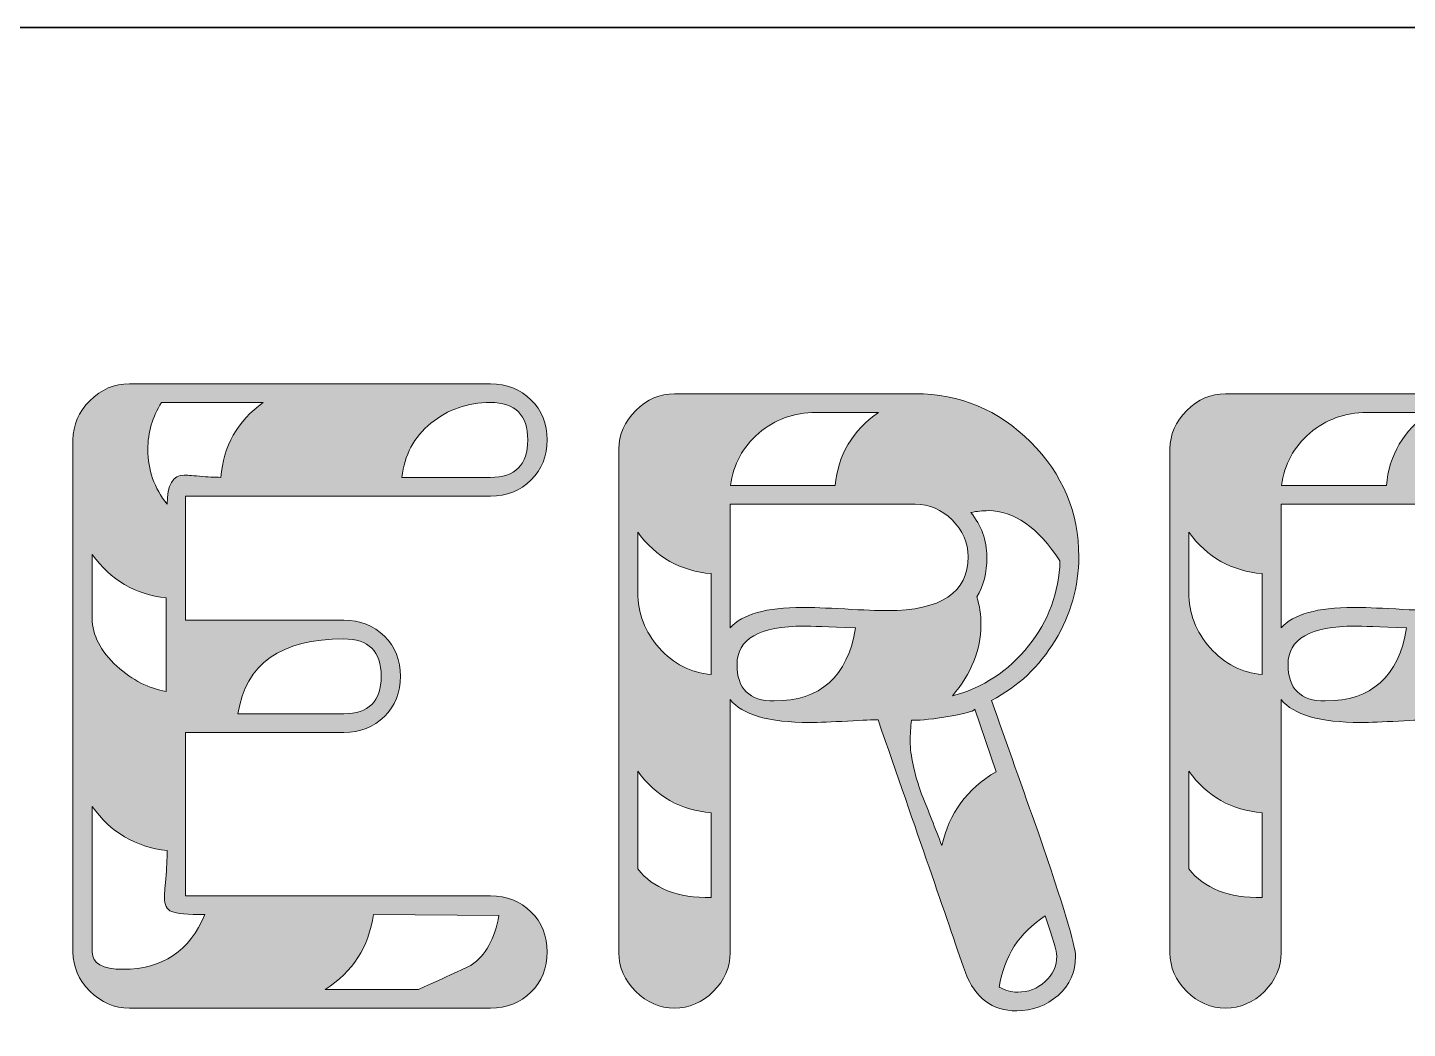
# Model space of a CAD drawing. Extents: x 49 to 2005, y -1071 to -24.
# Drawn here: x 316.7 to 528, y -177.5 to -24.2 of the extents above; entities that cross this region are included whole.
import ezdxf

# ---------------------------------------------------------------- set-up
doc = ezdxf.new("R2010")
doc.units = 0
doc.header["$MEASUREMENT"] = 0
doc.layers.add('Layer 1', color=7, linetype='Continuous', lineweight=0)

# ---------------------------------------------------------------- blocks, each defined once
blk = doc.blocks.new('Block_7')
at = {"layer": 'Layer 1', "true_color": 0x010101, "transparency": 33554687}
h = blk.add_hatch(color=18, dxfattribs=at)
h.dxf.hatch_style = 2
edge = h.paths.add_edge_path()
edge.add_spline(control_points=[(393.33, -87.36), (393.33, -83.54), (391.41, -81.63), (387.58, -81.63), (384.12, -81.63), (381.1, -82.69), (378.5, -84.81), (375.91, -86.93), (374.43, -89.69), (374.05, -93.09), (374.05, -93.09), (387.58, -93.09), (387.58, -93.09), (391.41, -93.09), (393.33, -91.18), (393.33, -87.36)], knot_values=[0, 0, 0, 0, 1, 1, 1, 2, 2, 2, 3, 3, 3, 4, 4, 4, 5, 5, 5, 5], degree=3, periodic=0)
edge = h.paths.add_edge_path()
edge.add_spline(control_points=[(388.9, -160.18), (388.9, -160.18), (369.69, -160.04), (369.69, -160.04), (368.99, -164.98), (366.53, -168.8), (362.31, -171.5), (362.31, -171.5), (376.59, -171.5), (376.59, -171.5), (381.93, -169.08), (384.63, -167.84), (384.67, -167.79), (386.88, -166.3), (388.29, -163.76), (388.9, -160.18)], knot_values=[0, 0, 0, 0, 1, 1, 1, 2, 2, 2, 3, 3, 3, 4, 4, 4, 5, 5, 5, 5], degree=3, periodic=0)
edge = h.paths.add_edge_path()
edge.add_spline(control_points=[(370.89, -123.56), (370.89, -119.74), (368.97, -117.83), (365.14, -117.83), (355.55, -117.83), (350.16, -121.65), (348.94, -129.29), (348.94, -129.29), (365.14, -129.29), (365.14, -129.29), (368.97, -129.29), (370.89, -127.38), (370.89, -123.56)], knot_values=[0, 0, 0, 0, 1, 1, 1, 2, 2, 2, 3, 3, 3, 4, 4, 4, 4], degree=3, periodic=0)
edge = h.paths.add_edge_path()
edge.add_spline(control_points=[(352.81, -81.63), (352.81, -81.63), (337.26, -81.63), (337.26, -81.63), (335.86, -83.82), (335.15, -86.22), (335.15, -88.83), (335.15, -91.95), (336.14, -94.74), (338.11, -97.21), (338.11, -94.23), (338.97, -92.74), (340.71, -92.74), (341.04, -92.74), (341.82, -92.8), (343.07, -92.91), (344.31, -93.03), (345.4, -93.09), (346.34, -93.09), (346.71, -88.29), (348.87, -84.47), (352.81, -81.63)], knot_values=[0, 0, 0, 0, 1, 1, 1, 2, 2, 2, 3, 3, 3, 4, 4, 4, 5, 5, 5, 6, 6, 6, 7, 7, 7, 7], degree=3, periodic=0)
edge = h.paths.add_edge_path()
edge.add_spline(control_points=[(343.88, -160.04), (341.25, -160.04), (339.56, -159.89), (338.81, -159.58), (338.06, -159.28), (337.69, -158.55), (337.69, -157.38), (337.69, -157.06), (337.76, -156.11), (337.9, -154.55), (338.04, -152.99), (338.11, -151.56), (338.11, -150.25), (333.26, -149.69), (329.44, -147.43), (326.64, -143.47), (326.64, -143.47), (326.64, -165.77), (326.64, -165.77), (326.64, -167.54), (328.21, -168.42), (331.34, -168.42), (337.41, -168.42), (341.59, -165.63), (343.88, -160.04)], knot_values=[0, 0, 0, 0, 1, 1, 1, 2, 2, 2, 3, 3, 3, 4, 4, 4, 5, 5, 5, 6, 6, 6, 7, 7, 7, 8, 8, 8, 8], degree=3, periodic=0)
edge = h.paths.add_edge_path()
edge.add_spline(control_points=[(337.97, -111.54), (333.23, -111.03), (329.45, -108.81), (326.64, -104.9), (326.64, -104.9), (326.64, -114.68), (326.64, -114.68), (326.64, -117.25), (327.9, -119.69), (330.42, -122.02), (332.79, -124.16), (335.31, -125.44), (337.97, -125.86), (337.97, -125.86), (337.97, -111.54), (337.97, -111.54)], knot_values=[0, 0, 0, 0, 1, 1, 1, 2, 2, 2, 3, 3, 3, 4, 4, 4, 5, 5, 5, 5], degree=3, periodic=0)
edge = h.paths.add_edge_path()
edge.add_spline(control_points=[(396.28, -165.77), (396.28, -168.24), (395.46, -170.29), (393.82, -171.92), (392.18, -173.55), (390.11, -174.36), (387.63, -174.36), (387.63, -174.36), (332.34, -174.36), (332.34, -174.36), (330.04, -174.36), (328.02, -173.5), (326.29, -171.78), (324.55, -170.05), (323.69, -168.05), (323.69, -165.77), (323.69, -165.77), (323.69, -87.36), (323.69, -87.36), (323.69, -85.08), (324.55, -83.07), (326.29, -81.35), (328.02, -79.63), (330.04, -78.76), (332.34, -78.76), (332.34, -78.76), (387.63, -78.76), (387.63, -78.76), (390.11, -78.76), (392.18, -79.58), (393.82, -81.21), (395.46, -82.84), (396.28, -84.89), (396.28, -87.36), (396.28, -89.83), (395.46, -91.88), (393.82, -93.51), (392.17, -95.14), (390.11, -95.95), (387.62, -95.95), (387.62, -95.95), (340.92, -95.95), (340.92, -95.95), (340.92, -95.95), (340.92, -114.96), (340.92, -114.96), (340.92, -114.96), (365.17, -114.96), (365.17, -114.96), (367.66, -114.96), (369.73, -115.78), (371.37, -117.41), (373.02, -119.04), (373.84, -121.09), (373.84, -123.56), (373.84, -126.03), (373.02, -128.08), (371.37, -129.71), (369.73, -131.34), (367.66, -132.15), (365.17, -132.15), (365.17, -132.15), (340.92, -132.15), (340.92, -132.15), (340.92, -132.15), (340.92, -157.17), (340.92, -157.17), (340.92, -157.17), (387.62, -157.17), (387.62, -157.17), (390.11, -157.17), (392.17, -157.99), (393.82, -159.62), (395.46, -161.25), (396.28, -163.3), (396.28, -165.77)], knot_values=[0, 0, 0, 0, 1, 1, 1, 2, 2, 2, 3, 3, 3, 4, 4, 4, 5, 5, 5, 6, 6, 6, 7, 7, 7, 8, 8, 8, 9, 9, 9, 10, 10, 10, 11, 11, 11, 12, 12, 12, 13, 13, 13, 14, 14, 14, 15, 15, 15, 16, 16, 16, 17, 17, 17, 18, 18, 18, 19, 19, 19, 20, 20, 20, 21, 21, 21, 22, 22, 22, 23, 23, 23, 24, 24, 24, 25, 25, 25, 25], degree=3, periodic=0)
h = blk.add_hatch(color=18, dxfattribs=at)
h.dxf.hatch_style = 2
edge = h.paths.add_edge_path()
edge.add_spline(control_points=[(474.33, -166.4), (474.33, -165.7), (473.74, -163.65), (472.57, -160.25), (468.58, -162.81), (466.24, -166.44), (465.53, -171.15), (466.38, -171.66), (467.31, -171.92), (468.35, -171.92), (469.94, -171.92), (471.34, -171.38), (472.53, -170.31), (473.73, -169.24), (474.33, -167.93), (474.33, -166.4)], knot_values=[0, 0, 0, 0, 1, 1, 1, 2, 2, 2, 3, 3, 3, 4, 4, 4, 5, 5, 5, 5], degree=3, periodic=0)
edge = h.paths.add_edge_path()
edge.add_spline(control_points=[(474.82, -105.88), (471.44, -100.75), (467.78, -98.19), (463.84, -98.19), (463, -98.19), (462.11, -98.28), (461.17, -98.47), (462.81, -100.47), (463.63, -102.73), (463.63, -105.25), (463.63, -107.72), (463.12, -109.77), (462.09, -111.4), (462.51, -112.66), (462.72, -114.12), (462.72, -115.8), (462.72, -119.48), (461.26, -123.07), (458.36, -126.56), (463.05, -125.3), (466.93, -122.75), (470, -118.91), (473.07, -115.07), (474.68, -110.72), (474.82, -105.88)], knot_values=[0, 0, 0, 0, 1, 1, 1, 2, 2, 2, 3, 3, 3, 4, 4, 4, 5, 5, 5, 6, 6, 6, 7, 7, 7, 8, 8, 8, 8], degree=3, periodic=0)
edge = h.paths.add_edge_path()
edge.add_spline(control_points=[(465.04, -138.16), (465.04, -138.16), (461.8, -128.59), (461.8, -128.59), (461.52, -128.96), (460.03, -129.36), (457.34, -129.78), (454.64, -130.2), (452.89, -130.36), (452.1, -130.27), (451.96, -131.34), (451.89, -132.43), (451.89, -133.55), (451.89, -135.65), (452.47, -138.33), (453.64, -141.59), (454.68, -144.2), (455.71, -146.83), (456.74, -149.48), (457.82, -144.55), (460.58, -140.77), (465.04, -138.16)], knot_values=[0, 0, 0, 0, 1, 1, 1, 2, 2, 2, 3, 3, 3, 4, 4, 4, 5, 5, 5, 6, 6, 6, 7, 7, 7, 7], degree=3, periodic=0)
edge = h.paths.add_edge_path()
edge.add_spline(control_points=[(443.52, -116.15), (439.25, -115.96), (436.62, -115.87), (435.64, -115.87), (428.79, -115.87), (425.37, -117.83), (425.37, -121.74), (425.37, -125.47), (427.27, -127.33), (431.06, -127.33), (438.15, -127.33), (442.3, -123.6), (443.52, -116.15)], knot_values=[0, 0, 0, 0, 1, 1, 1, 2, 2, 2, 3, 3, 3, 4, 4, 4, 4], degree=3, periodic=0)
edge = h.paths.add_edge_path()
edge.add_spline(control_points=[(447.03, -83.17), (447.03, -83.17), (437.47, -83.17), (437.47, -83.17), (434.09, -83.17), (431.17, -84.21), (428.71, -86.31), (426.25, -88.41), (424.8, -91.09), (424.38, -94.35), (424.38, -94.35), (440.42, -94.35), (440.42, -94.35), (440.84, -89.64), (443.05, -85.91), (447.03, -83.17)], knot_values=[0, 0, 0, 0, 1, 1, 1, 2, 2, 2, 3, 3, 3, 4, 4, 4, 5, 5, 5, 5], degree=3, periodic=0)
edge = h.paths.add_edge_path()
edge.add_spline(control_points=[(460.75, -105.25), (460.75, -103.11), (459.94, -101.23), (458.32, -99.62), (456.7, -98.02), (454.82, -97.21), (452.66, -97.21), (452.66, -97.21), (424.31, -97.21), (424.31, -97.21), (424.31, -97.21), (424.31, -116.15), (424.31, -116.15), (426.19, -114.05), (429.87, -113.01), (435.36, -113.01), (436.81, -113.01), (438.98, -113.09), (441.86, -113.25), (444.75, -113.41), (446.92, -113.49), (448.37, -113.49), (456.62, -113.49), (460.75, -110.75), (460.75, -105.25)], knot_values=[0, 0, 0, 0, 1, 1, 1, 2, 2, 2, 3, 3, 3, 4, 4, 4, 5, 5, 5, 6, 6, 6, 7, 7, 7, 8, 8, 8, 8], degree=3, periodic=0)
edge = h.paths.add_edge_path()
edge.add_spline(control_points=[(421.43, -157.45), (421.43, -157.45), (421.43, -144.45), (421.43, -144.45), (416.74, -144.08), (412.99, -141.96), (410.17, -138.09), (410.17, -138.09), (410.17, -153.05), (410.17, -153.05), (412.52, -156.03), (416.27, -157.5), (421.43, -157.45)], knot_values=[0, 0, 0, 0, 1, 1, 1, 2, 2, 2, 3, 3, 3, 4, 4, 4, 4], degree=3, periodic=0)
edge = h.paths.add_edge_path()
edge.add_spline(control_points=[(421.43, -123.28), (421.43, -123.28), (421.43, -107.83), (421.43, -107.83), (416.74, -107.46), (412.99, -105.34), (410.17, -101.47), (410.17, -101.47), (410.17, -110.7), (410.17, -110.7), (410.17, -113.91), (411.26, -116.74), (413.44, -119.19), (415.62, -121.64), (418.29, -123), (421.43, -123.28)], knot_values=[0, 0, 0, 0, 1, 1, 1, 2, 2, 2, 3, 3, 3, 4, 4, 4, 5, 5, 5, 5], degree=3, periodic=0)
edge = h.paths.add_edge_path()
edge.add_spline(control_points=[(477.7, -105.25), (477.7, -109.81), (476.49, -114.09), (474.08, -118.07), (471.66, -122.06), (468.42, -125.12), (464.34, -127.26), (466.73, -134.02), (469.12, -140.77), (471.51, -147.53), (475.31, -158.52), (477.21, -164.84), (477.21, -166.47), (477.21, -168.84), (476.32, -170.82), (474.54, -172.41), (472.75, -173.99), (470.64, -174.78), (468.21, -174.78), (464.45, -174.78), (461.83, -172.83), (460.33, -168.91), (457.37, -160.29), (452.92, -147.39), (446.96, -130.2), (446.26, -130.2), (444.7, -130.27), (442.28, -130.41), (439.87, -130.55), (437.93, -130.62), (436.48, -130.62), (430.24, -130.62), (426.19, -129.45), (424.31, -127.12), (424.31, -127.12), (424.31, -165.91), (424.31, -165.91), (424.31, -168.14), (423.46, -170.11), (421.74, -171.81), (420.03, -173.51), (418.05, -174.36), (415.8, -174.36), (413.55, -174.36), (411.57, -173.51), (409.86, -171.81), (408.14, -170.11), (407.29, -168.14), (407.29, -165.91), (407.29, -165.91), (407.29, -88.76), (407.29, -88.76), (407.29, -86.52), (408.14, -84.55), (409.86, -82.85), (411.57, -81.15), (413.55, -80.3), (415.8, -80.3), (415.8, -80.3), (452.66, -80.3), (452.66, -80.3), (459.51, -80.3), (465.39, -82.76), (470.32, -87.67), (475.24, -92.59), (477.7, -98.45), (477.7, -105.25)], knot_values=[0, 0, 0, 0, 1, 1, 1, 2, 2, 2, 3, 3, 3, 4, 4, 4, 5, 5, 5, 6, 6, 6, 7, 7, 7, 8, 8, 8, 9, 9, 9, 10, 10, 10, 11, 11, 11, 12, 12, 12, 13, 13, 13, 14, 14, 14, 15, 15, 15, 16, 16, 16, 17, 17, 17, 18, 18, 18, 19, 19, 19, 20, 20, 20, 21, 21, 21, 22, 22, 22, 22], degree=3, periodic=0)
h = blk.add_hatch(color=18, dxfattribs=at)
h.dxf.hatch_style = 2
edge = h.paths.add_edge_path()
edge.add_spline(control_points=[(558.7, -166.4), (558.7, -165.7), (558.11, -163.65), (556.94, -160.25), (552.96, -162.81), (550.61, -166.44), (549.91, -171.15), (550.75, -171.66), (551.69, -171.92), (552.72, -171.92), (554.32, -171.92), (555.71, -171.38), (556.91, -170.31), (558.1, -169.24), (558.7, -167.93), (558.7, -166.4)], knot_values=[0, 0, 0, 0, 1, 1, 1, 2, 2, 2, 3, 3, 3, 4, 4, 4, 5, 5, 5, 5], degree=3, periodic=0)
edge = h.paths.add_edge_path()
edge.add_spline(control_points=[(559.19, -105.88), (555.82, -100.75), (552.16, -98.19), (548.22, -98.19), (547.38, -98.19), (546.48, -98.28), (545.55, -98.47), (547.19, -100.47), (548.01, -102.73), (548.01, -105.25), (548.01, -107.72), (547.49, -109.77), (546.46, -111.4), (546.88, -112.66), (547.09, -114.12), (547.09, -115.8), (547.09, -119.48), (545.64, -123.07), (542.73, -126.56), (547.42, -125.3), (551.3, -122.75), (554.38, -118.91), (557.45, -115.07), (559.05, -110.72), (559.19, -105.88)], knot_values=[0, 0, 0, 0, 1, 1, 1, 2, 2, 2, 3, 3, 3, 4, 4, 4, 5, 5, 5, 6, 6, 6, 7, 7, 7, 8, 8, 8, 8], degree=3, periodic=0)
edge = h.paths.add_edge_path()
edge.add_spline(control_points=[(549.42, -138.16), (549.42, -138.16), (546.18, -128.59), (546.18, -128.59), (545.9, -128.96), (544.41, -129.36), (541.71, -129.78), (539.02, -130.2), (537.27, -130.36), (536.47, -130.27), (536.33, -131.34), (536.26, -132.43), (536.26, -133.55), (536.26, -135.65), (536.85, -138.33), (538.02, -141.59), (539.05, -144.2), (540.08, -146.83), (541.12, -149.48), (542.19, -144.55), (544.96, -140.77), (549.42, -138.16)], knot_values=[0, 0, 0, 0, 1, 1, 1, 2, 2, 2, 3, 3, 3, 4, 4, 4, 5, 5, 5, 6, 6, 6, 7, 7, 7, 7], degree=3, periodic=0)
edge = h.paths.add_edge_path()
edge.add_spline(control_points=[(527.89, -116.15), (523.62, -115.96), (521, -115.87), (520.01, -115.87), (513.17, -115.87), (509.74, -117.83), (509.74, -121.74), (509.74, -125.47), (511.64, -127.33), (515.44, -127.33), (522.52, -127.33), (526.67, -123.6), (527.89, -116.15)], knot_values=[0, 0, 0, 0, 1, 1, 1, 2, 2, 2, 3, 3, 3, 4, 4, 4, 4], degree=3, periodic=0)
edge = h.paths.add_edge_path()
edge.add_spline(control_points=[(531.41, -83.17), (531.41, -83.17), (521.84, -83.17), (521.84, -83.17), (518.46, -83.17), (515.55, -84.21), (513.08, -86.31), (510.62, -88.41), (509.18, -91.09), (508.76, -94.35), (508.76, -94.35), (524.8, -94.35), (524.8, -94.35), (525.22, -89.64), (527.42, -85.91), (531.41, -83.17)], knot_values=[0, 0, 0, 0, 1, 1, 1, 2, 2, 2, 3, 3, 3, 4, 4, 4, 5, 5, 5, 5], degree=3, periodic=0)
edge = h.paths.add_edge_path()
edge.add_spline(control_points=[(545.13, -105.25), (545.13, -103.11), (544.32, -101.23), (542.7, -99.62), (541.08, -98.02), (539.19, -97.21), (537.04, -97.21), (537.04, -97.21), (508.69, -97.21), (508.69, -97.21), (508.69, -97.21), (508.69, -116.15), (508.69, -116.15), (510.56, -114.05), (514.24, -113.01), (519.73, -113.01), (521.18, -113.01), (523.35, -113.09), (526.24, -113.25), (529.12, -113.41), (531.29, -113.49), (532.74, -113.49), (541, -113.49), (545.13, -110.75), (545.13, -105.25)], knot_values=[0, 0, 0, 0, 1, 1, 1, 2, 2, 2, 3, 3, 3, 4, 4, 4, 5, 5, 5, 6, 6, 6, 7, 7, 7, 8, 8, 8, 8], degree=3, periodic=0)
edge = h.paths.add_edge_path()
edge.add_spline(control_points=[(505.8, -157.45), (505.8, -157.45), (505.8, -144.45), (505.8, -144.45), (501.11, -144.08), (497.36, -141.96), (494.55, -138.09), (494.55, -138.09), (494.55, -153.05), (494.55, -153.05), (496.89, -156.03), (500.64, -157.5), (505.8, -157.45)], knot_values=[0, 0, 0, 0, 1, 1, 1, 2, 2, 2, 3, 3, 3, 4, 4, 4, 4], degree=3, periodic=0)
edge = h.paths.add_edge_path()
edge.add_spline(control_points=[(505.8, -123.28), (505.8, -123.28), (505.8, -107.83), (505.8, -107.83), (501.11, -107.46), (497.36, -105.34), (494.55, -101.47), (494.55, -101.47), (494.55, -110.7), (494.55, -110.7), (494.55, -113.91), (495.64, -116.74), (497.82, -119.19), (500, -121.64), (502.66, -123), (505.8, -123.28)], knot_values=[0, 0, 0, 0, 1, 1, 1, 2, 2, 2, 3, 3, 3, 4, 4, 4, 5, 5, 5, 5], degree=3, periodic=0)
edge = h.paths.add_edge_path()
edge.add_spline(control_points=[(562.08, -105.25), (562.08, -109.81), (560.87, -114.09), (558.46, -118.07), (556.04, -122.06), (552.79, -125.12), (548.71, -127.26), (551.1, -134.02), (553.5, -140.77), (555.89, -147.53), (559.69, -158.52), (561.59, -164.84), (561.59, -166.47), (561.59, -168.84), (560.69, -170.82), (558.91, -172.41), (557.13, -173.99), (555.02, -174.78), (552.58, -174.78), (548.83, -174.78), (546.2, -172.83), (544.7, -168.91), (541.75, -160.29), (537.29, -147.39), (531.34, -130.2), (530.63, -130.2), (529.07, -130.27), (526.66, -130.41), (524.24, -130.55), (522.31, -130.62), (520.86, -130.62), (514.62, -130.62), (510.56, -129.45), (508.69, -127.12), (508.69, -127.12), (508.69, -165.91), (508.69, -165.91), (508.69, -168.14), (507.83, -170.11), (506.12, -171.81), (504.41, -173.51), (502.43, -174.36), (500.18, -174.36), (497.92, -174.36), (495.94, -173.51), (494.23, -171.81), (492.52, -170.11), (491.66, -168.14), (491.66, -165.91), (491.66, -165.91), (491.66, -88.76), (491.66, -88.76), (491.66, -86.52), (492.52, -84.55), (494.23, -82.85), (495.94, -81.15), (497.92, -80.3), (500.18, -80.3), (500.18, -80.3), (537.04, -80.3), (537.04, -80.3), (543.88, -80.3), (549.77, -82.76), (554.69, -87.67), (559.62, -92.59), (562.08, -98.45), (562.08, -105.25)], knot_values=[0, 0, 0, 0, 1, 1, 1, 2, 2, 2, 3, 3, 3, 4, 4, 4, 5, 5, 5, 6, 6, 6, 7, 7, 7, 8, 8, 8, 9, 9, 9, 10, 10, 10, 11, 11, 11, 12, 12, 12, 13, 13, 13, 14, 14, 14, 15, 15, 15, 16, 16, 16, 17, 17, 17, 18, 18, 18, 19, 19, 19, 20, 20, 20, 21, 21, 21, 22, 22, 22, 22], degree=3, periodic=0)
at = {"layer": 'Layer 1'}
for points, knots in [([(396.28, -165.77), (396.28, -168.24), (395.46, -170.29), (393.82, -171.92), (392.18, -173.55), (390.11, -174.36), (387.63, -174.36), (387.63, -174.36), (332.34, -174.36), (332.34, -174.36), (330.04, -174.36), (328.02, -173.5), (326.29, -171.78), (324.55, -170.05), (323.69, -168.05), (323.69, -165.77), (323.69, -165.77), (323.69, -87.36), (323.69, -87.36), (323.69, -85.08), (324.55, -83.07), (326.29, -81.35), (328.02, -79.63), (330.04, -78.76), (332.34, -78.76), (332.34, -78.76), (387.63, -78.76), (387.63, -78.76), (390.11, -78.76), (392.18, -79.58), (393.82, -81.21), (395.46, -82.84), (396.28, -84.89), (396.28, -87.36), (396.28, -89.83), (395.46, -91.88), (393.82, -93.51), (392.17, -95.14), (390.11, -95.95), (387.62, -95.95), (387.62, -95.95), (340.92, -95.95), (340.92, -95.95), (340.92, -95.95), (340.92, -114.96), (340.92, -114.96), (340.92, -114.96), (365.17, -114.96), (365.17, -114.96), (367.66, -114.96), (369.73, -115.78), (371.37, -117.41), (373.02, -119.04), (373.84, -121.09), (373.84, -123.56), (373.84, -126.03), (373.02, -128.08), (371.37, -129.71), (369.73, -131.34), (367.66, -132.15), (365.17, -132.15), (365.17, -132.15), (340.92, -132.15), (340.92, -132.15), (340.92, -132.15), (340.92, -157.17), (340.92, -157.17), (340.92, -157.17), (387.62, -157.17), (387.62, -157.17), (390.11, -157.17), (392.17, -157.99), (393.82, -159.62), (395.46, -161.25), (396.28, -163.3), (396.28, -165.77)], [0, 0, 0, 0, 1, 1, 1, 2, 2, 2, 3, 3, 3, 4, 4, 4, 5, 5, 5, 6, 6, 6, 7, 7, 7, 8, 8, 8, 9, 9, 9, 10, 10, 10, 11, 11, 11, 12, 12, 12, 13, 13, 13, 14, 14, 14, 15, 15, 15, 16, 16, 16, 17, 17, 17, 18, 18, 18, 19, 19, 19, 20, 20, 20, 21, 21, 21, 22, 22, 22, 23, 23, 23, 24, 24, 24, 25, 25, 25, 25]), ([(352.81, -81.63), (352.81, -81.63), (337.26, -81.63), (337.26, -81.63), (335.86, -83.82), (335.15, -86.22), (335.15, -88.83), (335.15, -91.95), (336.14, -94.74), (338.11, -97.21), (338.11, -94.23), (338.97, -92.74), (340.71, -92.74), (341.04, -92.74), (341.82, -92.8), (343.07, -92.91), (344.31, -93.03), (345.4, -93.09), (346.34, -93.09), (346.71, -88.29), (348.87, -84.47), (352.81, -81.63)], [0, 0, 0, 0, 1, 1, 1, 2, 2, 2, 3, 3, 3, 4, 4, 4, 5, 5, 5, 6, 6, 6, 7, 7, 7, 7]), ([(393.33, -87.36), (393.33, -83.54), (391.41, -81.63), (387.58, -81.63), (384.12, -81.63), (381.1, -82.69), (378.5, -84.81), (375.91, -86.93), (374.43, -89.69), (374.05, -93.09), (374.05, -93.09), (387.58, -93.09), (387.58, -93.09), (391.41, -93.09), (393.33, -91.18), (393.33, -87.36)], [0, 0, 0, 0, 1, 1, 1, 2, 2, 2, 3, 3, 3, 4, 4, 4, 5, 5, 5, 5]), ([(477.7, -105.25), (477.7, -109.81), (476.49, -114.09), (474.08, -118.07), (471.66, -122.06), (468.42, -125.12), (464.34, -127.26), (466.73, -134.02), (469.12, -140.77), (471.51, -147.53), (475.31, -158.52), (477.21, -164.84), (477.21, -166.47), (477.21, -168.84), (476.32, -170.82), (474.54, -172.41), (472.75, -173.99), (470.64, -174.78), (468.21, -174.78), (464.45, -174.78), (461.83, -172.83), (460.33, -168.91), (457.37, -160.29), (452.92, -147.39), (446.96, -130.2), (446.26, -130.2), (444.7, -130.27), (442.28, -130.41), (439.87, -130.55), (437.93, -130.62), (436.48, -130.62), (430.24, -130.62), (426.19, -129.45), (424.31, -127.12), (424.31, -127.12), (424.31, -165.91), (424.31, -165.91), (424.31, -168.14), (423.46, -170.11), (421.74, -171.81), (420.03, -173.51), (418.05, -174.36), (415.8, -174.36), (413.55, -174.36), (411.57, -173.51), (409.86, -171.81), (408.14, -170.11), (407.29, -168.14), (407.29, -165.91), (407.29, -165.91), (407.29, -88.76), (407.29, -88.76), (407.29, -86.52), (408.14, -84.55), (409.86, -82.85), (411.57, -81.15), (413.55, -80.3), (415.8, -80.3), (415.8, -80.3), (452.66, -80.3), (452.66, -80.3), (459.51, -80.3), (465.39, -82.76), (470.32, -87.67), (475.24, -92.59), (477.7, -98.45), (477.7, -105.25)], [0, 0, 0, 0, 1, 1, 1, 2, 2, 2, 3, 3, 3, 4, 4, 4, 5, 5, 5, 6, 6, 6, 7, 7, 7, 8, 8, 8, 9, 9, 9, 10, 10, 10, 11, 11, 11, 12, 12, 12, 13, 13, 13, 14, 14, 14, 15, 15, 15, 16, 16, 16, 17, 17, 17, 18, 18, 18, 19, 19, 19, 20, 20, 20, 21, 21, 21, 22, 22, 22, 22]), ([(562.08, -105.25), (562.08, -109.81), (560.87, -114.09), (558.46, -118.07), (556.04, -122.06), (552.79, -125.12), (548.71, -127.26), (551.1, -134.02), (553.5, -140.77), (555.89, -147.53), (559.69, -158.52), (561.59, -164.84), (561.59, -166.47), (561.59, -168.84), (560.69, -170.82), (558.91, -172.41), (557.13, -173.99), (555.02, -174.78), (552.58, -174.78), (548.83, -174.78), (546.2, -172.83), (544.7, -168.91), (541.75, -160.29), (537.29, -147.39), (531.34, -130.2), (530.63, -130.2), (529.07, -130.27), (526.66, -130.41), (524.24, -130.55), (522.31, -130.62), (520.86, -130.62), (514.62, -130.62), (510.56, -129.45), (508.69, -127.12), (508.69, -127.12), (508.69, -165.91), (508.69, -165.91), (508.69, -168.14), (507.83, -170.11), (506.12, -171.81), (504.41, -173.51), (502.43, -174.36), (500.18, -174.36), (497.92, -174.36), (495.94, -173.51), (494.23, -171.81), (492.52, -170.11), (491.66, -168.14), (491.66, -165.91), (491.66, -165.91), (491.66, -88.76), (491.66, -88.76), (491.66, -86.52), (492.52, -84.55), (494.23, -82.85), (495.94, -81.15), (497.92, -80.3), (500.18, -80.3), (500.18, -80.3), (537.04, -80.3), (537.04, -80.3), (543.88, -80.3), (549.77, -82.76), (554.69, -87.67), (559.62, -92.59), (562.08, -98.45), (562.08, -105.25)], [0, 0, 0, 0, 1, 1, 1, 2, 2, 2, 3, 3, 3, 4, 4, 4, 5, 5, 5, 6, 6, 6, 7, 7, 7, 8, 8, 8, 9, 9, 9, 10, 10, 10, 11, 11, 11, 12, 12, 12, 13, 13, 13, 14, 14, 14, 15, 15, 15, 16, 16, 16, 17, 17, 17, 18, 18, 18, 19, 19, 19, 20, 20, 20, 21, 21, 21, 22, 22, 22, 22]), ([(447.03, -83.17), (447.03, -83.17), (437.47, -83.17), (437.47, -83.17), (434.09, -83.17), (431.17, -84.21), (428.71, -86.31), (426.25, -88.41), (424.8, -91.09), (424.38, -94.35), (424.38, -94.35), (440.42, -94.35), (440.42, -94.35), (440.84, -89.64), (443.05, -85.91), (447.03, -83.17)], [0, 0, 0, 0, 1, 1, 1, 2, 2, 2, 3, 3, 3, 4, 4, 4, 5, 5, 5, 5]), ([(531.41, -83.17), (531.41, -83.17), (521.84, -83.17), (521.84, -83.17), (518.46, -83.17), (515.55, -84.21), (513.08, -86.31), (510.62, -88.41), (509.18, -91.09), (508.76, -94.35), (508.76, -94.35), (524.8, -94.35), (524.8, -94.35), (525.22, -89.64), (527.42, -85.91), (531.41, -83.17)], [0, 0, 0, 0, 1, 1, 1, 2, 2, 2, 3, 3, 3, 4, 4, 4, 5, 5, 5, 5]), ([(460.75, -105.25), (460.75, -103.11), (459.94, -101.23), (458.32, -99.62), (456.7, -98.02), (454.82, -97.21), (452.66, -97.21), (452.66, -97.21), (424.31, -97.21), (424.31, -97.21), (424.31, -97.21), (424.31, -116.15), (424.31, -116.15), (426.19, -114.05), (429.87, -113.01), (435.36, -113.01), (436.81, -113.01), (438.98, -113.09), (441.86, -113.25), (444.75, -113.41), (446.92, -113.49), (448.37, -113.49), (456.62, -113.49), (460.75, -110.75), (460.75, -105.25)], [0, 0, 0, 0, 1, 1, 1, 2, 2, 2, 3, 3, 3, 4, 4, 4, 5, 5, 5, 6, 6, 6, 7, 7, 7, 8, 8, 8, 8]), ([(474.82, -105.88), (471.44, -100.75), (467.78, -98.19), (463.84, -98.19), (463, -98.19), (462.11, -98.28), (461.17, -98.47), (462.81, -100.47), (463.63, -102.73), (463.63, -105.25), (463.63, -107.72), (463.12, -109.77), (462.09, -111.4), (462.51, -112.66), (462.72, -114.12), (462.72, -115.8), (462.72, -119.48), (461.26, -123.07), (458.36, -126.56), (463.05, -125.3), (466.93, -122.75), (470, -118.91), (473.07, -115.07), (474.68, -110.72), (474.82, -105.88)], [0, 0, 0, 0, 1, 1, 1, 2, 2, 2, 3, 3, 3, 4, 4, 4, 5, 5, 5, 6, 6, 6, 7, 7, 7, 8, 8, 8, 8]), ([(545.13, -105.25), (545.13, -103.11), (544.32, -101.23), (542.7, -99.62), (541.08, -98.02), (539.19, -97.21), (537.04, -97.21), (537.04, -97.21), (508.69, -97.21), (508.69, -97.21), (508.69, -97.21), (508.69, -116.15), (508.69, -116.15), (510.56, -114.05), (514.24, -113.01), (519.73, -113.01), (521.18, -113.01), (523.35, -113.09), (526.24, -113.25), (529.12, -113.41), (531.29, -113.49), (532.74, -113.49), (541, -113.49), (545.13, -110.75), (545.13, -105.25)], [0, 0, 0, 0, 1, 1, 1, 2, 2, 2, 3, 3, 3, 4, 4, 4, 5, 5, 5, 6, 6, 6, 7, 7, 7, 8, 8, 8, 8]), ([(421.43, -123.28), (421.43, -123.28), (421.43, -107.83), (421.43, -107.83), (416.74, -107.46), (412.99, -105.34), (410.17, -101.47), (410.17, -101.47), (410.17, -110.7), (410.17, -110.7), (410.17, -113.91), (411.26, -116.74), (413.44, -119.19), (415.62, -121.64), (418.29, -123), (421.43, -123.28)], [0, 0, 0, 0, 1, 1, 1, 2, 2, 2, 3, 3, 3, 4, 4, 4, 5, 5, 5, 5]), ([(505.8, -123.28), (505.8, -123.28), (505.8, -107.83), (505.8, -107.83), (501.11, -107.46), (497.36, -105.34), (494.55, -101.47), (494.55, -101.47), (494.55, -110.7), (494.55, -110.7), (494.55, -113.91), (495.64, -116.74), (497.82, -119.19), (500, -121.64), (502.66, -123), (505.8, -123.28)], [0, 0, 0, 0, 1, 1, 1, 2, 2, 2, 3, 3, 3, 4, 4, 4, 5, 5, 5, 5]), ([(337.97, -111.54), (333.23, -111.03), (329.45, -108.81), (326.64, -104.9), (326.64, -104.9), (326.64, -114.68), (326.64, -114.68), (326.64, -117.25), (327.9, -119.69), (330.42, -122.02), (332.79, -124.16), (335.31, -125.44), (337.97, -125.86), (337.97, -125.86), (337.97, -111.54), (337.97, -111.54)], [0, 0, 0, 0, 1, 1, 1, 2, 2, 2, 3, 3, 3, 4, 4, 4, 5, 5, 5, 5]), ([(443.52, -116.15), (439.25, -115.96), (436.62, -115.87), (435.64, -115.87), (428.79, -115.87), (425.37, -117.83), (425.37, -121.74), (425.37, -125.47), (427.27, -127.33), (431.06, -127.33), (438.15, -127.33), (442.3, -123.6), (443.52, -116.15)], [0, 0, 0, 0, 1, 1, 1, 2, 2, 2, 3, 3, 3, 4, 4, 4, 4]), ([(527.89, -116.15), (523.62, -115.96), (521, -115.87), (520.01, -115.87), (513.17, -115.87), (509.74, -117.83), (509.74, -121.74), (509.74, -125.47), (511.64, -127.33), (515.44, -127.33), (522.52, -127.33), (526.67, -123.6), (527.89, -116.15)], [0, 0, 0, 0, 1, 1, 1, 2, 2, 2, 3, 3, 3, 4, 4, 4, 4]), ([(370.89, -123.56), (370.89, -119.74), (368.97, -117.83), (365.14, -117.83), (355.55, -117.83), (350.16, -121.65), (348.94, -129.29), (348.94, -129.29), (365.14, -129.29), (365.14, -129.29), (368.97, -129.29), (370.89, -127.38), (370.89, -123.56)], [0, 0, 0, 0, 1, 1, 1, 2, 2, 2, 3, 3, 3, 4, 4, 4, 4]), ([(465.04, -138.16), (465.04, -138.16), (461.8, -128.59), (461.8, -128.59), (461.52, -128.96), (460.03, -129.36), (457.34, -129.78), (454.64, -130.2), (452.89, -130.36), (452.1, -130.27), (451.96, -131.34), (451.89, -132.43), (451.89, -133.55), (451.89, -135.65), (452.47, -138.33), (453.64, -141.59), (454.68, -144.2), (455.71, -146.83), (456.74, -149.48), (457.82, -144.55), (460.58, -140.77), (465.04, -138.16)], [0, 0, 0, 0, 1, 1, 1, 2, 2, 2, 3, 3, 3, 4, 4, 4, 5, 5, 5, 6, 6, 6, 7, 7, 7, 7]), ([(421.43, -157.45), (421.43, -157.45), (421.43, -144.45), (421.43, -144.45), (416.74, -144.08), (412.99, -141.96), (410.17, -138.09), (410.17, -138.09), (410.17, -153.05), (410.17, -153.05), (412.52, -156.03), (416.27, -157.5), (421.43, -157.45)], [0, 0, 0, 0, 1, 1, 1, 2, 2, 2, 3, 3, 3, 4, 4, 4, 4]), ([(505.8, -157.45), (505.8, -157.45), (505.8, -144.45), (505.8, -144.45), (501.11, -144.08), (497.36, -141.96), (494.55, -138.09), (494.55, -138.09), (494.55, -153.05), (494.55, -153.05), (496.89, -156.03), (500.64, -157.5), (505.8, -157.45)], [0, 0, 0, 0, 1, 1, 1, 2, 2, 2, 3, 3, 3, 4, 4, 4, 4]), ([(343.88, -160.04), (341.25, -160.04), (339.56, -159.89), (338.81, -159.58), (338.06, -159.28), (337.69, -158.55), (337.69, -157.38), (337.69, -157.06), (337.76, -156.11), (337.9, -154.55), (338.04, -152.99), (338.11, -151.56), (338.11, -150.25), (333.26, -149.69), (329.44, -147.43), (326.64, -143.47), (326.64, -143.47), (326.64, -165.77), (326.64, -165.77), (326.64, -167.54), (328.21, -168.42), (331.34, -168.42), (337.41, -168.42), (341.59, -165.63), (343.88, -160.04)], [0, 0, 0, 0, 1, 1, 1, 2, 2, 2, 3, 3, 3, 4, 4, 4, 5, 5, 5, 6, 6, 6, 7, 7, 7, 8, 8, 8, 8]), ([(388.9, -160.18), (388.9, -160.18), (369.69, -160.04), (369.69, -160.04), (368.99, -164.98), (366.53, -168.8), (362.31, -171.5), (362.31, -171.5), (376.59, -171.5), (376.59, -171.5), (381.93, -169.08), (384.63, -167.84), (384.67, -167.79), (386.88, -166.3), (388.29, -163.76), (388.9, -160.18)], [0, 0, 0, 0, 1, 1, 1, 2, 2, 2, 3, 3, 3, 4, 4, 4, 5, 5, 5, 5]), ([(474.33, -166.4), (474.33, -165.7), (473.74, -163.65), (472.57, -160.25), (468.58, -162.81), (466.24, -166.44), (465.53, -171.15), (466.38, -171.66), (467.31, -171.92), (468.35, -171.92), (469.94, -171.92), (471.34, -171.38), (472.53, -170.31), (473.73, -169.24), (474.33, -167.93), (474.33, -166.4)], [0, 0, 0, 0, 1, 1, 1, 2, 2, 2, 3, 3, 3, 4, 4, 4, 5, 5, 5, 5])]:
    blk.add_open_spline(points, degree=3, knots=knots, dxfattribs=at)

msp = doc.modelspace()

# ---------------------------------------------------------------- linework, layer by layer
at = {"layer": 'Layer 1', "color": 240, "lineweight": 35, "true_color": 0xed2224}
msp.add_open_spline([(770.32, -24.22), (770.32, -24.22), (100.79, -24.22), (100.79, -24.22), (72.43, -24.22), (49.45, -47.21), (49.45, -75.56), (49.45, -75.56), (49.45, -1046.07), (49.45, -1046.07), (49.45, -1059.71), (60.51, -1070.78), (74.15, -1070.78), (74.15, -1070.78), (796.96, -1070.78), (796.96, -1070.78), (810.6, -1070.78), (821.66, -1059.71), (821.66, -1046.07), (821.66, -1046.07), (821.66, -75.56), (821.66, -75.56), (821.66, -47.21), (798.68, -24.22), (770.32, -24.22)], degree=3, knots=[0, 0, 0, 0, 1, 1, 1, 2, 2, 2, 3, 3, 3, 4, 4, 4, 5, 5, 5, 6, 6, 6, 7, 7, 7, 8, 8, 8, 8], dxfattribs=at)

# ---------------------------------------------------------------- block references
at = {"layer": 'Layer 1'}
msp.add_blockref('Block_7', (0, 0), dxfattribs=at)

doc.saveas('drawing.dxf')
